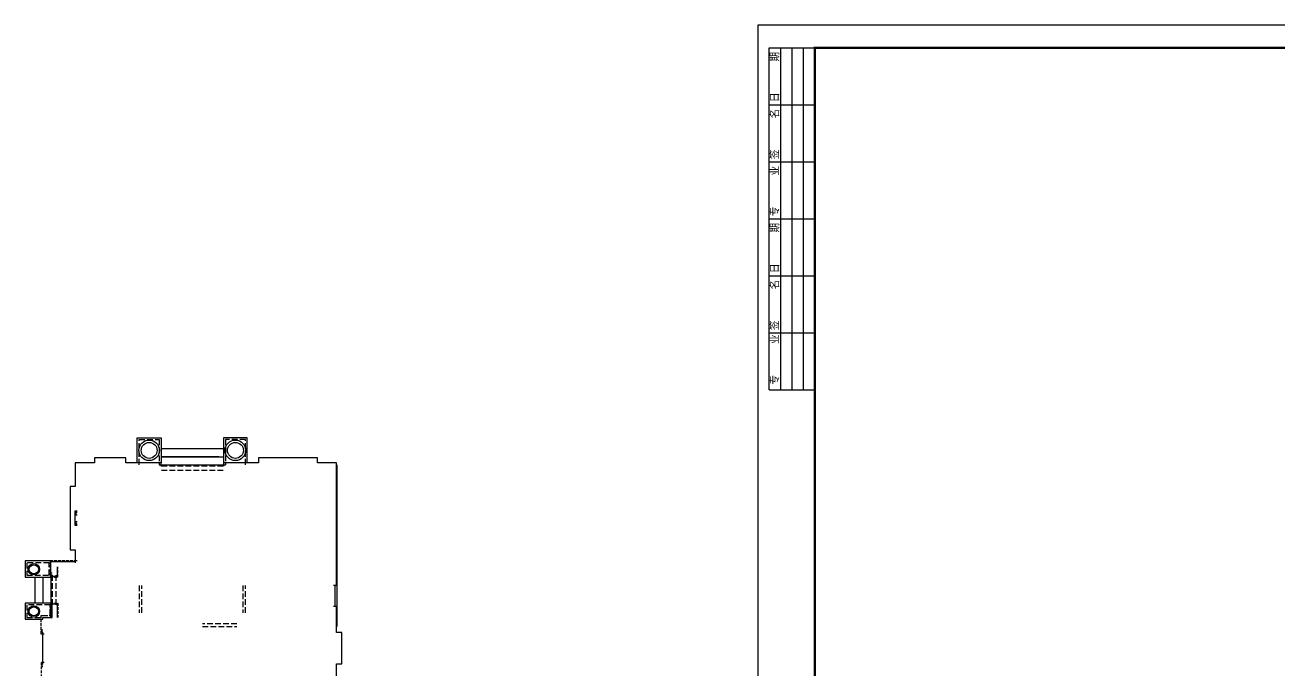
# Model space of a CAD drawing. Extents: x -34815 to 81416, y -425322 to 67478.
# Drawn here: x -34815 to 20202, y -25248 to 3078 of the extents above; entities that cross this region are included whole.
import ezdxf

# ---------------------------------------------------------------- set-up
doc = ezdxf.new("R2010")
doc.units = 0
doc.header["$LTSCALE"] = 1000
doc.header["$MEASUREMENT"] = 0
doc.linetypes.add('DASH', pattern=[0.35, 0.25, -0.1])
doc.layers.add('PUB_TITLE', color=7, linetype='Continuous')
doc.layers.add('图纸内框线层', color=2, linetype='Continuous', lineweight=25)
doc.styles.add('HZ', font='txt', dxfattribs={"bigfont": 'hztxt'})

# ---------------------------------------------------------------- blocks, each defined once
blk = doc.blocks.new('$titleblk$00000201')
at = {"layer": '图纸内框线层'}
for p, q in [((-150, 20), (-150, 0)), ((-150, 20), (-75, 20)), ((-125, 20), (-125, 0)), ((-100, 20), (-100, 0)), ((-75, 20), (0, 20)), ((-75, 20), (-75, 0)), ((-50, 20), (-50, 0)), ((-25, 20), (-25, 0)), ((0, 20), (0, 0)), ((-150, 15), (0, 15)), ((-150, 10), (0, 10)), ((-150, 5), (0, 5))]:
    blk.add_line(p, q, dxfattribs=at)
at = {"layer": '图纸内框线层', "style": 'HZ'}
for s, p in [('专    业', (-147.68, 15.65)), ('签    名', (-123.78, 15.65)), ('日    期', (-98.78, 15.65)), ('专    业', (-73.78, 15.65)), ('签    名', (-48.78, 15.65)), ('日    期', (-23.78, 15.65))]:
    blk.add_text(s, height=3.509, dxfattribs=at).set_placement(p)
blk = doc.blocks.new('A1100图框')
at = {"layer": 'PUB_TITLE'}
blk.add_lwpolyline([(-2684, 8078), (81416, 8078), (81416, 67478), (-2684, 67478)], close=True, dxfattribs=at)
at = {"layer": 'PUB_TITLE', "const_width": 100}
blk.add_lwpolyline([(-184, 9078), (80416, 9078), (80416, 66478), (-184, 66478)], close=True, dxfattribs=at)
at = {"layer": 'PUB_TITLE', "xscale": 100, "yscale": 100, "zscale": 100, "rotation": 90}
blk.add_blockref('$titleblk$00000201', (-184, 66478), dxfattribs=at)

msp = doc.modelspace()

# ---------------------------------------------------------------- linework, layer by layer
for p, q in [((-26115, -15503), (-28855, -15503)), ((-26315, -15853), (-28855, -15853)), ((-28855, -15853), (-26115, -15853)), ((-28935, -16203), (-26035, -16203)), ((-21135, -23303), (-21135, -16203)), ((-33685, -20423), (-34815, -20423)), ((-34815, -20423), (-34815, -21133)), ((-34815, -21133), (-33685, -21133)), ((-34385, -21133), (-34385, -22273)), ((-34035, -21133), (-34035, -22273)), ((-33685, -21133), (-33685, -22273)), ((-21235, -21483), (-21235, -22423))]:
    msp.add_line(p, q)
at = {"linetype": 'DASH'}
for p, q in [((-33635, -21053), (-33635, -22353)), ((-33455, -22353), (-33455, -21053)), ((-25535, -23183), (-27035, -23183)), ((-27035, -23303), (-25535, -23303))]:
    msp.add_line(p, q, dxfattribs=at)
for points in [[(-29895, -16123), (-29895, -15023), (-28855, -15023), (-28855, -16123)], [(-25075, -16123), (-25075, -15023), (-26115, -15023), (-26115, -16123)], [(-28855, -16263), (-28855, -16123), (-30395, -16123), (-30395, -15903), (-31775, -15903), (-31775, -16123), (-32615, -16123), (-32615, -17162), (-32835, -17162), (-32835, -19942), (-32615, -19942), (-32615, -20503)], [(-21295, -21483), (-21155, -21483), (-21155, -16123), (-21996, -16123), (-21996, -15903), (-24576, -15903), (-24576, -16123), (-26115, -16123), (-26115, -16263)], [(-32535, -18877), (-32535, -18877), (-32535, -18877), (-32616, -18877), (-32616, -18227), (-32616, -18227), (-32535, -18227)], [(-33405, -20683), (-33405, -21103), (-33685, -21103), (-33685, -20453), (-32615, -20453)], [(-33635, -21053), (-33685, -21103)], [(-33455, -21053), (-33405, -21103)], [(-34035, -22983), (-34035, -22903), (-33635, -22903), (-33635, -22273), (-34815, -22273), (-34815, -22983), (-34035, -22983)], [(-33685, -22903), (-33685, -22303), (-33405, -22303), (-33405, -22903)], [(-33635, -22353), (-33685, -22303)], [(-33455, -22353), (-33405, -22303)], [(-34035, -24953), (-34035, -23553)]]:
    msp.add_lwpolyline(points)
for points in [[(-29815, -16203), (-29815, -15103), (-28935, -15103), (-28935, -16203)], [(-25155, -16203), (-25155, -15103), (-26035, -15103), (-26035, -16203)], [(-26135, -16263), (-28835, -16263)], [(-28835, -16443), (-26135, -16443)], [(-29815, -21503), (-29815, -22703)], [(-29695, -22703), (-29695, -21503)], [(-25275, -21503), (-25275, -22703)], [(-25155, -22703), (-25155, -21503)]]:
    msp.add_lwpolyline(points, dxfattribs=at)
at = {"linetype": 'DASH', "ltscale": 0.1}
for points in [[(-32535, -18302), (-32585, -18302), (-32585, -18402), (-32535, -18402)], [(-32535, -18702), (-32585, -18702), (-32585, -18802), (-32535, -18802)], [(-33635, -21053), (-33685, -21053), (-33685, -20953), (-33635, -20953)], [(-33635, -22353), (-33685, -22353), (-33685, -22453), (-33635, -22453)], [(-34035, -23553), (-34085, -23553), (-34085, -23453), (-34035, -23453)], [(-34035, -24953), (-34085, -24953), (-34085, -25053), (-34035, -25053)]]:
    msp.add_lwpolyline(points, dxfattribs=at)
at = {"linetype": 'DASH'}
for points in [[(-33765, -21053), (-33765, -20503), (-34735, -20503), (-34735, -21053)], [(-34115, -22903), (-34115, -22823), (-33715, -22823), (-33715, -22353), (-34735, -22353), (-34735, -22903)]]:
    msp.add_lwpolyline(points, close=True, dxfattribs=at)
at = {"linetype": 'DASH', "ltscale": 0.5}
for points in [[(-32535, -20423), (-33715, -20423), (-33715, -21133), (-33375, -21133), (-33375, -20683)], [(-33975, -23633), (-34115, -23633), (-34115, -22823), (-33715, -22823), (-33715, -22273), (-33375, -22273), (-33375, -22903)], [(-33975, -24873), (-34115, -24873), (-34115, -25632), (-33975, -25632)]]:
    msp.add_lwpolyline(points, dxfattribs=at)
msp.add_lwpolyline([(-22015, -35543), (-22015, -35683), (-21155, -35683), (-21155, -29218, 0.495928), (-21155, -25588), (-21155, -24943), (-20935, -24943), (-20935, -23563), (-21155, -23563), (-21155, -22423), (-21295, -22423)], format="xyb")
for centre, radius in [((-29375, -15574), 450), ((-29375, -15574), 350), ((-25595, -15574), 450), ((-25595, -15574), 350), ((-34432, -20789), 250), ((-34432, -20789), 200), ((-34432, -22639), 250), ((-34432, -22639), 200)]:
    msp.add_circle(centre, radius)

# ---------------------------------------------------------------- block references
msp.add_blockref('A1100图框', (0, -64400))

doc.saveas('drawing.dxf')
